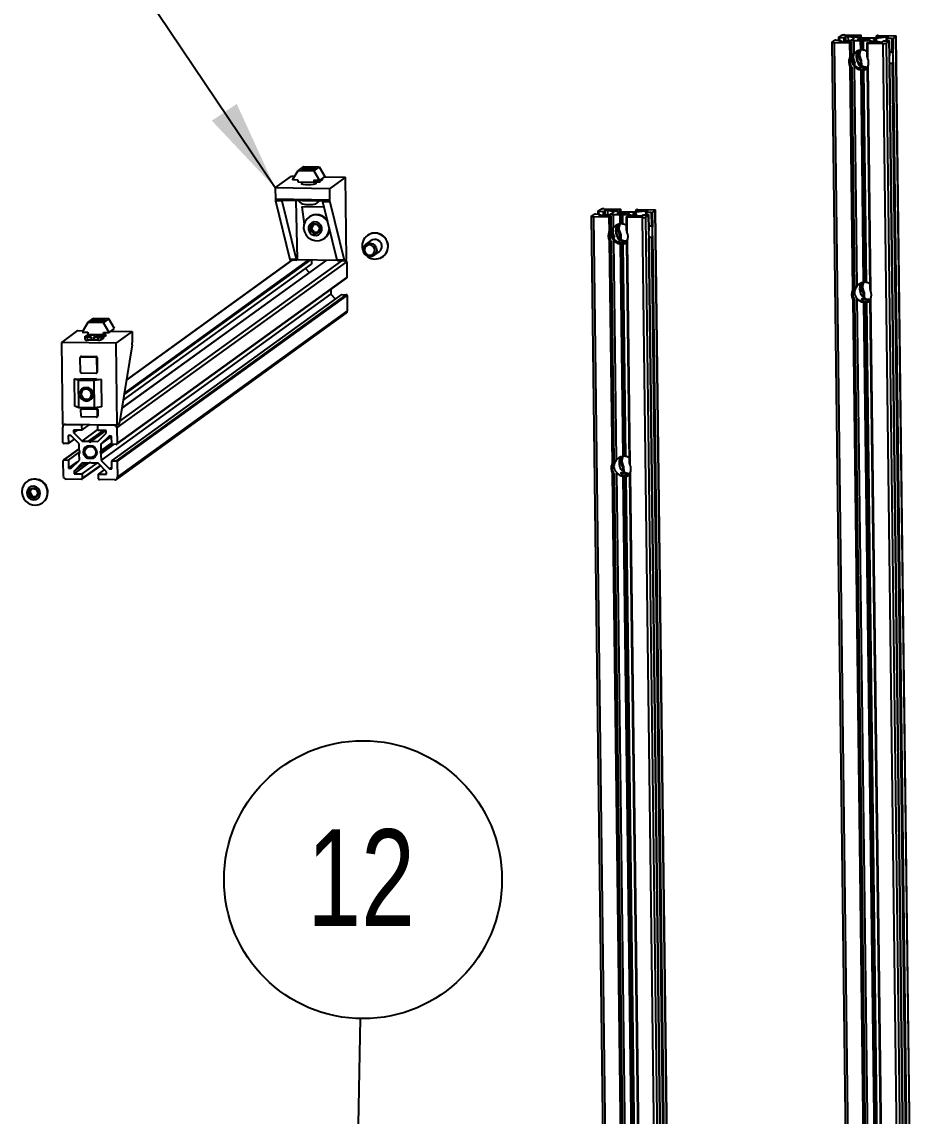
# Model space of a CAD drawing. Header units: millimetres. Extents: x 0 to 279, y 0 to 216.
# Drawn here: x 107.39 to 139.73, y 127.28 to 166.9 of the extents above; entities that cross this region are included whole.
import ezdxf

# ---------------------------------------------------------------- set-up
doc = ezdxf.new("R2010")
doc.units = ezdxf.units.MM
doc.layers.add('TITLE_BLOCK_BORDER', color=7, linetype='Continuous')
doc.styles.add('SLDTEXTSTYLE0', font='TXT', dxfattribs={"width": 0.75})
doc.dimstyles.new('SLDDIMSTYLE0', dxfattribs={"dimtxt": 0.18, "dimasz": 3.302, "dimexe": 0, "dimexo": 0.0625, "dimgap": 0, "dimtad": 0, "dimtih": 1, "dimtoh": 1, "dimdec": 0, "dimrnd": 1e-09, "dimzin": 0, "dimdsep": 46, "dimtxsty": 'Standard', "dimsah": 1, "dimcen": 0.09, "dimadec": 0, "dimazin": 0, "dimtfac": 3.302, "dimtdec": 0, "dimtofl": 0, "dimtmove": 0, "dimatfit": 3, "dimfxl": 1, "dimfrac": 2, "dimtolj": 1, "dimtzin": 0, "dimarcsym": 0})

# ---------------------------------------------------------------- blocks, each defined once
blk = doc.blocks.new('SW_NOTE_6')
at = {"layer": 'TITLE_BLOCK_BORDER', "color": 0}
blk.add_circle((0.09, 5.03), 5.031, dxfattribs=at)
at = {"layer": 'TITLE_BLOCK_BORDER', "color": 0, "insert": (0.02, 6.853), "char_height": 3.5, "attachment_point": 2, "style": 'SLDTEXTSTYLE0'}
blk.add_mtext('12', dxfattribs=at)

msp = doc.modelspace()

# ---------------------------------------------------------------- linework, layer by layer
at = {"color": 7, "linetype": 'Continuous', "lineweight": 25}
for p, q in [((136.957, 166.333), (137.068, 166.414)), ((137.186, 166.426), (137.745, 166.417)), ((137.441, 166.393), (137.422, 166.38)), ((137.735, 166.389), (137.441, 166.393)), ((137.441, 166.393), (137.441, 166.376)), ((137.768, 166.413), (137.735, 166.389)), ((137.77, 166.33), (137.769, 166.414)), ((138.323, 166.379), (138.357, 166.403)), ((138.392, 166.407), (138.951, 166.398)), ((136.714, 166.156), (137.411, 110.529)), ((136.716, 166.159), (136.827, 166.24)), ((137.353, 166.134), (136.794, 166.143)), ((136.794, 166.143), (137.491, 110.516)), ((136.863, 166.244), (137.029, 166.241)), ((136.956, 166.332), (136.957, 166.242)), ((137.029, 166.241), (136.971, 166.198)), ((136.971, 166.198), (137.063, 166.197)), ((137.147, 166.326), (136.98, 166.328)), ((137.029, 166.241), (137.03, 166.197)), ((137.063, 166.197), (137.423, 166.235)), ((137.146, 166.18), (137.128, 166.167)), ((137.128, 166.167), (137.422, 166.162)), ((137.506, 166.219), (137.146, 166.18)), ((137.146, 166.18), (137.146, 166.167)), ((137.206, 166.368), (137.147, 166.326)), ((137.147, 166.326), (137.148, 166.206)), ((137.298, 166.367), (137.206, 166.368)), ((137.206, 166.368), (137.208, 166.212)), ((137.538, 166.319), (137.298, 166.367)), ((137.298, 166.367), (137.299, 166.222)), ((137.353, 166.134), (137.36, 165.602)), ((137.422, 166.162), (137.389, 166.138)), ((137.389, 166.138), (137.395, 165.655)), ((137.422, 166.38), (137.663, 166.332)), ((137.422, 166.162), (137.428, 165.68)), ((137.423, 166.235), (137.47, 166.27)), ((137.47, 166.27), (137.51, 166.277)), ((137.491, 166.284), (137.538, 166.319)), ((137.51, 166.277), (137.491, 166.284)), ((137.491, 166.284), (137.491, 166.273)), ((137.743, 166.215), (137.506, 166.219)), ((137.506, 166.219), (137.512, 165.744)), ((137.663, 166.332), (137.9, 166.328)), ((137.735, 166.389), (137.736, 166.331)), ((137.8, 166.218), (137.743, 166.215)), ((137.743, 166.215), (137.748, 165.882)), ((137.845, 166.213), (137.8, 166.218)), ((137.8, 166.218), (137.804, 165.889)), ((138.083, 166.21), (137.845, 166.213)), ((137.845, 166.213), (137.849, 165.881)), ((137.9, 166.328), (137.945, 166.323)), ((137.945, 166.323), (138.002, 166.327)), ((137.976, 166.128), (137.982, 165.644)), ((137.977, 166.129), (138.01, 166.153)), ((138.559, 166.115), (138, 166.124)), ((138, 166.124), (138.007, 165.591)), ((138.002, 166.327), (138.239, 166.323)), ((138.01, 166.153), (138.304, 166.148)), ((138.323, 166.161), (138.083, 166.21)), ((138.083, 166.21), (138.083, 166.152)), ((138.255, 166.257), (138.207, 166.223)), ((138.207, 166.223), (138.448, 166.175)), ((138.275, 166.272), (138.235, 166.265)), ((138.235, 166.265), (138.255, 166.257)), ((138.239, 166.323), (138.599, 166.361)), ((138.255, 166.257), (138.255, 166.213)), ((138.322, 166.306), (138.275, 166.272)), ((138.275, 166.272), (138.276, 166.209)), ((138.304, 166.148), (138.323, 166.161)), ((138.682, 166.345), (138.322, 166.306)), ((138.322, 166.306), (138.324, 166.2)), ((138.618, 166.375), (138.323, 166.379)), ((138.323, 166.379), (138.324, 166.332)), ((138.448, 166.175), (138.54, 166.173)), ((138.54, 166.173), (138.598, 166.216)), ((138.559, 166.115), (139.256, 110.488)), ((138.598, 166.216), (138.765, 166.213)), ((138.599, 166.361), (138.618, 166.375)), ((138.789, 166.208), (138.677, 166.128)), ((138.677, 166.128), (139.374, 110.5)), ((138.775, 166.343), (138.682, 166.345)), ((138.682, 166.345), (138.684, 166.214)), ((138.716, 166.301), (138.775, 166.343)), ((138.882, 166.298), (138.716, 166.301)), ((138.716, 166.301), (138.717, 166.214)), ((138.796, 165.687), (138.789, 166.209)), ((138.789, 166.208), (138.795, 165.676)), ((138.882, 166.298), (138.889, 165.815)), ((139.029, 166.382), (138.918, 166.302)), ((138.918, 166.302), (138.924, 165.769)), ((139.029, 166.382), (139.726, 110.755)), ((139.728, 110.758), (139.031, 166.385)), ((137.395, 165.655), (137.428, 165.68)), ((137.674, 165.865), (137.669, 165.857)), ((138.794, 165.817), (138.889, 165.815)), ((138.795, 165.676), (138.795, 165.687)), ((137.364, 165.281), (137.465, 157.188)), ((137.433, 165.259), (137.4, 165.235)), ((137.4, 165.235), (137.5, 157.242)), ((137.433, 165.259), (137.533, 157.266)), ((137.518, 165.308), (137.617, 157.331)), ((137.78, 165.51), (137.746, 165.486)), ((137.746, 165.486), (137.748, 165.346)), ((137.783, 165.323), (137.78, 165.512)), ((137.988, 165.226), (138.088, 157.231)), ((138.011, 165.271), (138.113, 157.178)), ((138.894, 165.395), (138.795, 165.397)), ((138.799, 165.355), (139.384, 118.66)), ((138.799, 165.346), (138.799, 165.355)), ((139.385, 118.671), (138.8, 165.346)), ((138.894, 165.395), (139.477, 118.799)), ((138.928, 165.449), (139.513, 118.753)), ((137.757, 165.162), (137.853, 157.469)), ((137.813, 165.162), (137.91, 157.476)), ((137.858, 165.16), (137.955, 157.467)), ((117.584, 161.662), (117.388, 161.52)), ((117.584, 161.662), (118.153, 161.653)), ((118.153, 161.653), (117.957, 161.511)), ((118.153, 161.653), (118.363, 161.303)), ((116.562, 160.888), (117.149, 161.313)), ((117.149, 161.313), (117.265, 161.311)), ((117.187, 161.177), (117.388, 161.52)), ((117.388, 161.52), (117.957, 161.511)), ((117.583, 161.588), (117.56, 161.565)), ((117.957, 161.511), (118.167, 161.162)), ((117.982, 161.57), (117.959, 161.593)), ((118.363, 161.303), (118.167, 161.162)), ((118.35, 161.293), (119.11, 161.281)), ((119.11, 161.281), (118.523, 160.857)), ((119.148, 158.312), (119.11, 161.281)), ((118.523, 160.857), (116.562, 160.888)), ((116.562, 160.888), (116.567, 160.484)), ((117.393, 161.174), (117.187, 161.177)), ((117.394, 161.095), (117.393, 161.174)), ((117.962, 161.086), (117.394, 161.095)), ((117.527, 161.093), (117.528, 161.027)), ((118.167, 161.162), (117.961, 161.165)), ((117.961, 161.165), (117.962, 161.086)), ((118.07, 161.163), (117.962, 161.086)), ((118.028, 161.033), (118.026, 161.132)), ((118.071, 161.11), (118.027, 161.111)), ((118.218, 161.144), (118.189, 161.122)), ((118.218, 161.198), (118.218, 161.144)), ((118.238, 161.158), (118.218, 161.158)), ((118.237, 161.212), (118.238, 161.158)), ((118.267, 161.179), (118.238, 161.158)), ((118.269, 161.182), (118.269, 161.235)), ((118.523, 160.857), (118.528, 160.452)), ((118.528, 160.452), (116.567, 160.484)), ((116.819, 160.414), (116.574, 160.418)), ((116.574, 160.418), (117.092, 158.304)), ((118.285, 160.416), (116.814, 160.44)), ((117.337, 158.3), (116.819, 160.414)), ((117.37, 158.295), (117.32, 160.432)), ((117.529, 160.207), (117.523, 160.202)), ((118.339, 160.189), (117.523, 160.202)), ((117.523, 160.202), (117.605, 159.575)), ((118.338, 160.194), (117.529, 160.207)), ((118.535, 160.386), (118.29, 160.39)), ((118.808, 158.277), (118.29, 160.39)), ((118.535, 160.386), (119.053, 158.273)), ((128.247, 160.036), (128.358, 160.116)), ((128.496, 160.071), (128.437, 160.028)), ((128.476, 160.129), (129.035, 160.12)), ((128.588, 160.069), (128.496, 160.071)), ((128.496, 160.071), (128.498, 159.915)), ((128.828, 160.021), (128.588, 160.069)), ((128.588, 160.069), (128.59, 159.925)), ((128.731, 160.096), (128.713, 160.082)), ((128.713, 160.082), (128.953, 160.034)), ((129.025, 160.091), (128.731, 160.096)), ((128.731, 160.096), (128.731, 160.079)), ((129.059, 160.115), (129.025, 160.091)), ((129.025, 160.091), (129.026, 160.033)), ((129.06, 160.033), (129.059, 160.116)), ((129.529, 160.025), (129.889, 160.064)), ((129.614, 160.082), (129.647, 160.106)), ((129.908, 160.077), (129.614, 160.082)), ((129.614, 160.082), (129.614, 160.034)), ((129.682, 160.109), (130.241, 160.1)), ((129.889, 160.064), (129.908, 160.077)), ((130.32, 160.085), (130.208, 160.004)), ((130.32, 160.085), (131.016, 104.457)), ((131.018, 104.46), (130.322, 160.088)), ((117.786, 159.836), (117.778, 159.831)), ((128.004, 159.859), (128.701, 104.231)), ((128.006, 159.861), (128.118, 159.942)), ((128.644, 159.837), (128.085, 159.846)), ((128.085, 159.846), (128.781, 104.218)), ((128.153, 159.946), (128.32, 159.943)), ((128.246, 160.035), (128.247, 159.944)), ((128.32, 159.943), (128.261, 159.901)), ((128.261, 159.901), (128.353, 159.899)), ((128.437, 160.028), (128.27, 160.031)), ((128.32, 159.943), (128.32, 159.9)), ((128.353, 159.899), (128.713, 159.938)), ((128.436, 159.883), (128.418, 159.869)), ((128.418, 159.869), (128.712, 159.865)), ((128.796, 159.921), (128.436, 159.883)), ((128.436, 159.883), (128.436, 159.869)), ((128.437, 160.028), (128.439, 159.908)), ((128.644, 159.837), (128.65, 159.304)), ((128.712, 159.865), (128.679, 159.841)), ((128.679, 159.841), (128.685, 159.358)), ((128.712, 159.865), (128.718, 159.382)), ((128.713, 159.938), (128.76, 159.972)), ((128.76, 159.972), (128.8, 159.979)), ((128.781, 159.987), (128.828, 160.021)), ((128.8, 159.979), (128.781, 159.987)), ((128.781, 159.987), (128.781, 159.976)), ((129.034, 159.917), (128.796, 159.921)), ((128.796, 159.921), (128.802, 159.447)), ((128.953, 160.034), (129.19, 160.03)), ((129.09, 159.921), (129.034, 159.917)), ((129.034, 159.917), (129.038, 159.585)), ((129.136, 159.916), (129.09, 159.921)), ((129.09, 159.921), (129.095, 159.592)), ((129.373, 159.912), (129.136, 159.916)), ((129.136, 159.916), (129.14, 159.583)), ((129.19, 160.03), (129.235, 160.025)), ((129.235, 160.025), (129.292, 160.029)), ((129.267, 159.831), (129.3, 159.855)), ((129.267, 159.83), (129.273, 159.346)), ((129.85, 159.817), (129.291, 159.826)), ((129.291, 159.826), (129.297, 159.294)), ((129.292, 160.029), (129.529, 160.025)), ((129.3, 159.855), (129.595, 159.85)), ((129.613, 159.864), (129.373, 159.912)), ((129.373, 159.912), (129.374, 159.854)), ((129.545, 159.959), (129.498, 159.925)), ((129.498, 159.925), (129.738, 159.877)), ((129.565, 159.974), (129.526, 159.967)), ((129.526, 159.967), (129.545, 159.959)), ((129.545, 159.959), (129.545, 159.916)), ((129.613, 160.008), (129.565, 159.974)), ((129.565, 159.974), (129.566, 159.911)), ((129.595, 159.85), (129.613, 159.864)), ((129.973, 160.047), (129.613, 160.008)), ((129.613, 160.008), (129.614, 159.902)), ((129.738, 159.877), (129.83, 159.876)), ((129.83, 159.876), (129.889, 159.918)), ((129.85, 159.817), (130.546, 104.19)), ((129.889, 159.918), (130.055, 159.915)), ((130.079, 159.911), (129.967, 159.83)), ((129.967, 159.83), (130.664, 104.203)), ((130.065, 160.045), (129.973, 160.047)), ((129.973, 160.047), (129.974, 159.917)), ((130.006, 160.003), (130.065, 160.045)), ((130.173, 160), (130.006, 160.003)), ((130.006, 160.003), (130.007, 159.916)), ((130.086, 159.389), (130.079, 159.911)), ((130.079, 159.911), (130.086, 159.378)), ((130.173, 160), (130.179, 159.518)), ((130.208, 160.004), (130.215, 159.471)), ((117.88, 159.42), (117.842, 159.393)), ((117.934, 159.555), (117.88, 159.42)), ((117.88, 159.42), (117.985, 159.283)), ((117.985, 159.283), (117.947, 159.255)), ((117.985, 159.283), (118.126, 159.299)), ((128.685, 159.358), (128.718, 159.382)), ((128.964, 159.567), (128.959, 159.56)), ((130.084, 159.519), (130.179, 159.518)), ((130.086, 159.378), (130.085, 159.389)), ((118.334, 159.061), (118.342, 159.067)), ((120.029, 158.984), (119.845, 158.851)), ((119.905, 159.172), (119.897, 159.166)), ((128.654, 158.984), (128.756, 150.891)), ((128.723, 158.962), (128.69, 158.938)), ((128.69, 158.938), (128.79, 150.944)), ((128.723, 158.962), (128.824, 150.968)), ((128.808, 159.01), (128.908, 151.033)), ((129.07, 159.212), (129.037, 159.188)), ((129.037, 159.188), (129.038, 159.048)), ((129.073, 159.025), (129.07, 159.214)), ((129.278, 158.928), (129.378, 150.933)), ((129.301, 158.973), (129.403, 150.88)), ((130.184, 159.097), (130.085, 159.099)), ((130.089, 159.048), (130.09, 159.058)), ((130.09, 159.058), (130.674, 112.362)), ((130.675, 112.373), (130.09, 159.048)), ((130.184, 159.097), (130.768, 112.502)), ((130.219, 159.151), (130.804, 112.455)), ((120.138, 158.446), (120.322, 158.579)), ((129.047, 158.864), (129.143, 151.171)), ((129.104, 158.864), (129.2, 151.178)), ((129.149, 158.863), (129.245, 151.17)), ((110.83, 152.198), (119.149, 158.213)), ((118.419, 158.278), (111.008, 152.919)), ((111.054, 153.202), (117.875, 158.134)), ((117.171, 158.283), (111.174, 153.947)), ((117.337, 158.3), (117.092, 158.304)), ((117.104, 158.284), (117.349, 158.28)), ((117.37, 158.295), (117.352, 158.281)), ((117.37, 158.295), (118.81, 158.271)), ((117.873, 158.286), (117.875, 158.134)), ((119.053, 158.273), (118.808, 158.277)), ((118.82, 158.257), (119.065, 158.253)), ((119.068, 158.254), (119.148, 158.312)), ((119.149, 158.213), (119.156, 157.649)), ((120.454, 158.396), (120.462, 158.402)), ((117.653, 157.974), (117.797, 157.828)), ((110.826, 151.61), (119.144, 157.625)), ((110.838, 151.634), (119.156, 157.649)), ((110.257, 151.026), (118.575, 157.04)), ((110.649, 151.013), (118.968, 157.028)), ((110.816, 151.011), (119.134, 157.025)), ((110.846, 150.981), (119.164, 156.995)), ((118.573, 157.212), (118.575, 157.04)), ((118.575, 157.04), (118.746, 156.868)), ((118.968, 157.028), (119.134, 157.025)), ((119.164, 156.995), (119.171, 156.431)), ((137.5, 157.242), (137.533, 157.266)), ((137.623, 156.894), (138.101, 118.728)), ((137.885, 157.096), (137.852, 157.072)), ((137.852, 157.072), (137.853, 156.933)), ((137.888, 156.909), (137.886, 157.098)), ((137.469, 156.868), (137.949, 118.586)), ((137.539, 156.846), (137.505, 156.822)), ((137.505, 156.822), (137.983, 118.64)), ((137.539, 156.846), (138.017, 118.664)), ((137.862, 156.749), (138.336, 118.866)), ((137.919, 156.748), (138.393, 118.873)), ((137.964, 156.747), (138.438, 118.865)), ((138.093, 156.813), (138.571, 118.628)), ((138.117, 156.858), (138.596, 118.575)), ((109.775, 156.015), (109.97, 156.157)), ((110.539, 156.148), (109.97, 156.157)), ((110.343, 156.006), (110.539, 156.148)), ((110.749, 155.798), (110.539, 156.148)), ((110.813, 150.337), (119.132, 156.352)), ((110.853, 150.416), (119.171, 156.431)), ((108.831, 155.298), (109.418, 155.723)), ((109.418, 155.723), (109.601, 155.72)), ((109.775, 156.015), (109.573, 155.672)), ((110.343, 156.006), (109.775, 156.015)), ((109.969, 156.083), (109.946, 156.06)), ((110.554, 155.656), (110.343, 156.006)), ((110.368, 156.065), (110.345, 156.088)), ((110.554, 155.656), (110.749, 155.798)), ((110.619, 155.703), (111.379, 155.691)), ((109.573, 155.672), (109.779, 155.669)), ((109.671, 155.496), (109.672, 155.397)), ((109.673, 155.499), (109.702, 155.52)), ((109.702, 155.52), (109.741, 155.52)), ((109.722, 155.535), (109.751, 155.556)), ((109.761, 155.534), (109.722, 155.535)), ((109.722, 155.535), (109.722, 155.52)), ((109.741, 155.52), (109.741, 155.519)), ((109.898, 155.481), (109.751, 155.483)), ((109.751, 155.483), (109.752, 155.384)), ((109.899, 155.382), (109.752, 155.384)), ((109.761, 155.534), (109.761, 155.505)), ((109.779, 155.669), (109.78, 155.59)), ((109.78, 155.59), (110.349, 155.58)), ((109.869, 155.568), (110.016, 155.566)), ((109.906, 155.487), (109.898, 155.481)), ((109.898, 155.481), (109.899, 155.382)), ((109.907, 155.388), (109.899, 155.382)), ((109.906, 155.487), (109.907, 155.388)), ((109.913, 155.587), (109.913, 155.568)), ((109.996, 155.48), (110.004, 155.485)), ((110.143, 155.477), (109.996, 155.48)), ((109.996, 155.48), (109.997, 155.381)), ((110.145, 155.378), (109.997, 155.381)), ((110.016, 155.566), (110.008, 155.56)), ((110.008, 155.56), (110.009, 155.485)), ((110.016, 155.566), (110.017, 155.485)), ((110.106, 155.559), (110.114, 155.564)), ((110.106, 155.559), (110.107, 155.489)), ((110.114, 155.564), (110.261, 155.562)), ((110.143, 155.477), (110.145, 155.378)), ((110.251, 155.512), (110.29, 155.511)), ((110.29, 155.511), (110.261, 155.49)), ((110.261, 155.49), (110.262, 155.391)), ((110.292, 155.412), (110.262, 155.391)), ((110.271, 155.526), (110.271, 155.511)), ((110.31, 155.525), (110.271, 155.526)), ((110.29, 155.511), (110.292, 155.412)), ((110.311, 155.426), (110.291, 155.426)), ((110.339, 155.546), (110.31, 155.525)), ((110.31, 155.525), (110.311, 155.426)), ((110.34, 155.447), (110.311, 155.426)), ((110.339, 155.546), (110.34, 155.447)), ((110.342, 155.45), (110.341, 155.549)), ((110.348, 155.66), (110.554, 155.656)), ((110.349, 155.58), (110.348, 155.66)), ((110.349, 155.58), (110.456, 155.658)), ((110.414, 155.528), (110.413, 155.627)), ((111.379, 155.691), (110.792, 155.267)), ((111.379, 155.691), (111.384, 155.287)), ((110.792, 155.267), (108.831, 155.298)), ((108.868, 152.329), (108.831, 155.298)), ((110.792, 155.267), (110.829, 152.297)), ((111.379, 155.213), (110.923, 152.394)), ((109.511, 154.214), (109.504, 154.748)), ((109.536, 154.786), (109.516, 154.772)), ((109.533, 154.777), (109.553, 154.792)), ((109.533, 154.777), (110.063, 154.769)), ((109.553, 154.792), (110.082, 154.783)), ((110.063, 154.769), (110.082, 154.783)), ((110.093, 154.739), (110.112, 154.753)), ((110.093, 154.739), (110.099, 154.204)), ((110.112, 154.753), (110.119, 154.218)), ((110.07, 154.175), (109.541, 154.184)), ((110.087, 154.18), (110.107, 154.195)), ((110.099, 154.204), (110.119, 154.218)), ((109.436, 153.922), (109.298, 153.975)), ((109.298, 153.975), (109.504, 153.972)), ((109.311, 152.985), (109.298, 153.975)), ((110.004, 153.913), (109.436, 153.922)), ((109.448, 152.932), (109.436, 153.922)), ((109.504, 153.972), (109.52, 153.983)), ((109.52, 153.983), (110.088, 153.974)), ((110.279, 153.959), (110.004, 153.913)), ((110.017, 152.923), (110.004, 153.913)), ((110.088, 153.974), (110.073, 153.963)), ((110.073, 153.963), (110.279, 153.959)), ((110.089, 153.962), (110.088, 153.974)), ((110.291, 152.97), (110.279, 153.959)), ((109.448, 152.932), (109.311, 152.985)), ((110.017, 152.923), (109.448, 152.932)), ((110.291, 152.97), (110.017, 152.923)), ((109.531, 152.63), (109.528, 152.868)), ((109.559, 152.906), (109.54, 152.891)), ((109.557, 152.897), (109.576, 152.911)), ((109.557, 152.897), (110.086, 152.888)), ((110.09, 152.591), (109.561, 152.6)), ((109.576, 152.911), (110.106, 152.902)), ((110.086, 152.888), (110.106, 152.902)), ((110.107, 152.597), (110.127, 152.611)), ((110.116, 152.858), (110.136, 152.872)), ((110.116, 152.858), (110.119, 152.621)), ((110.119, 152.621), (110.139, 152.635)), ((110.136, 152.872), (110.139, 152.635)), ((110.829, 152.297), (108.868, 152.329)), ((108.876, 151.665), (108.869, 152.23)), ((108.934, 152.327), (108.909, 152.309)), ((108.966, 152.327), (109.525, 152.318)), ((109.555, 152.288), (109.557, 152.12)), ((109.557, 152.12), (109.825, 152.313)), ((109.568, 151.724), (110.145, 152.141)), ((110.145, 152.11), (110.143, 152.278)), ((110.163, 152.308), (110.155, 152.302)), ((110.172, 152.308), (110.731, 152.299)), ((110.909, 152.355), (110.829, 152.297)), ((110.83, 152.198), (110.838, 151.634)), ((109.161, 151.928), (109.069, 151.929)), ((109.069, 151.929), (109.073, 151.633)), ((109.073, 151.633), (109.295, 151.793)), ((109.465, 151.62), (109.161, 151.928)), ((109.557, 152.12), (109.263, 152.124)), ((109.263, 152.124), (109.264, 152.031)), ((109.264, 152.031), (109.39, 152.122)), ((109.264, 152.031), (109.568, 151.724)), ((109.805, 151.72), (110.341, 152.107)), ((109.856, 151.689), (110.432, 152.106)), ((109.907, 151.718), (110.439, 152.103)), ((110.144, 151.714), (110.441, 152.012)), ((110.439, 152.105), (110.145, 152.11)), ((110.546, 151.906), (110.25, 151.608)), ((110.25, 151.608), (110.638, 151.889)), ((110.441, 152.012), (110.439, 152.105)), ((110.638, 151.904), (110.546, 151.906)), ((110.642, 151.607), (110.638, 151.904)), ((109.467, 151.449), (108.896, 151.036)), ((109.073, 151.633), (108.906, 151.635)), ((109.468, 151.381), (109.465, 151.62)), ((109.498, 151.329), (109.468, 151.381)), ((109.568, 151.724), (109.805, 151.72)), ((109.805, 151.72), (109.856, 151.689)), ((109.856, 151.689), (109.907, 151.718)), ((109.907, 151.718), (110.144, 151.714)), ((110.224, 151.317), (110.642, 151.619)), ((110.253, 151.368), (110.224, 151.317)), ((110.25, 151.608), (110.253, 151.368)), ((110.253, 151.368), (110.641, 151.649)), ((110.254, 151.265), (110.725, 151.606)), ((110.808, 151.605), (110.642, 151.607)), ((108.892, 150.448), (108.885, 151.012)), ((108.914, 151.041), (109.08, 151.039)), ((109.08, 151.039), (109.493, 151.337)), ((109.08, 151.039), (109.084, 150.742)), ((109.084, 150.742), (109.417, 150.982)), ((109.176, 150.74), (109.472, 151.038)), ((109.469, 151.278), (109.498, 151.329)), ((109.472, 151.038), (109.469, 151.278)), ((109.866, 150.957), (109.815, 150.928)), ((109.917, 150.926), (109.866, 150.957)), ((110.224, 151.317), (110.254, 151.265)), ((110.254, 151.265), (110.257, 151.026)), ((110.257, 151.026), (110.561, 150.718)), ((110.653, 150.717), (110.649, 151.013)), ((110.649, 151.013), (110.816, 151.011)), ((110.846, 150.981), (110.853, 150.416)), ((128.79, 150.944), (128.824, 150.968)), ((109.084, 150.742), (109.176, 150.74)), ((109.578, 150.932), (109.281, 150.634)), ((109.281, 150.634), (109.691, 150.93)), ((109.281, 150.634), (109.283, 150.541)), ((109.283, 150.541), (109.83, 150.937)), ((109.567, 150.344), (110.243, 150.833)), ((109.577, 150.536), (110.112, 150.923)), ((109.815, 150.928), (109.578, 150.932)), ((110.154, 150.922), (109.917, 150.926)), ((110.458, 150.615), (110.154, 150.922)), ((110.165, 150.526), (110.387, 150.687)), ((110.459, 150.522), (110.458, 150.615)), ((110.561, 150.718), (110.652, 150.784)), ((110.561, 150.718), (110.653, 150.717)), ((128.76, 150.57), (129.239, 112.288)), ((128.829, 150.548), (128.796, 150.524)), ((128.829, 150.548), (129.307, 112.366)), ((128.913, 150.596), (129.391, 112.431)), ((129.175, 150.799), (129.142, 150.775)), ((129.142, 150.775), (129.144, 150.635)), ((129.178, 150.612), (129.176, 150.801)), ((129.407, 150.56), (129.886, 112.278)), ((107.586, 150.264), (107.578, 150.259)), ((109.55, 150.338), (108.991, 150.347)), ((109.283, 150.541), (109.577, 150.536)), ((109.577, 150.536), (109.579, 150.368)), ((110.167, 150.358), (110.165, 150.526)), ((110.165, 150.526), (110.459, 150.522)), ((110.756, 150.319), (110.197, 150.328)), ((128.796, 150.524), (129.274, 112.342)), ((129.152, 150.451), (129.627, 112.569)), ((129.209, 150.451), (129.683, 112.576)), ((129.254, 150.449), (129.729, 112.567)), ((129.383, 150.515), (129.862, 112.331)), ((107.679, 149.881), (107.641, 149.854)), ((107.753, 149.995), (107.679, 149.881)), ((107.679, 149.881), (107.757, 149.726)), ((107.757, 149.726), (107.719, 149.699)), ((107.757, 149.726), (107.908, 149.715)), ((108.135, 149.489), (108.143, 149.495))]:
    msp.add_line(p, q, dxfattribs=at)
at = {"color": 8, "linetype": 'Continuous', "lineweight": 25}
for p, q in [((137.768, 166.413), (137.769, 166.33)), ((136.98, 166.328), (136.981, 166.242)), ((137.78, 165.51), (137.782, 165.323)), ((118.071, 161.163), (118.071, 161.11)), ((118.188, 161.177), (118.189, 161.122)), ((118.267, 161.233), (118.267, 161.179)), ((129.059, 160.115), (129.06, 160.033)), ((128.27, 160.031), (128.271, 159.944)), ((129.07, 159.212), (129.072, 159.026)), ((110.931, 152.443), (118.968, 158.254)), ((111.006, 152.911), (118.429, 158.278)), ((111.085, 153.394), (117.851, 158.287)), ((111.094, 153.453), (117.781, 158.288)), ((111.17, 153.921), (117.203, 158.283)), ((137.885, 157.096), (137.887, 156.91)), ((109.555, 152.288), (109.595, 152.317)), ((108.914, 151.041), (109.467, 151.442)), ((109.579, 150.368), (110.234, 150.841)), ((129.175, 150.799), (129.178, 150.612))]:
    msp.add_line(p, q, dxfattribs=at)
at = {"color": 7, "linetype": 'Continuous', "lineweight": 25, "flags": 128}
for points in [[(137.745, 166.417), (137.75, 166.417), (137.756, 166.417), (137.76, 166.417), (137.764, 166.416), (137.767, 166.415), (137.768, 166.414), (137.769, 166.414), (137.768, 166.413)], [(138.951, 166.398), (138.97, 166.398), (138.987, 166.396), (139.002, 166.395), (139.014, 166.393), (139.024, 166.391), (139.029, 166.388), (139.031, 166.385), (139.029, 166.382)], [(136.794, 166.143), (136.776, 166.144), (136.758, 166.145), (136.743, 166.147), (136.731, 166.149), (136.722, 166.151), (136.716, 166.154), (136.714, 166.156), (136.716, 166.159)], [(136.98, 166.328), (136.975, 166.329), (136.969, 166.329), (136.965, 166.329), (136.961, 166.33), (136.958, 166.331), (136.957, 166.332), (136.956, 166.332), (136.957, 166.333)], [(137.913, 166.3), (137.988, 166.297), (138.045, 166.289), (138.075, 166.279), (138.075, 166.268), (138.044, 166.257), (137.987, 166.248), (137.913, 166.243), (137.832, 166.242), (137.758, 166.245), (137.701, 166.252), (137.67, 166.263), (137.67, 166.274), (137.701, 166.285), (137.758, 166.294), (137.832, 166.299), (137.913, 166.3)], [(138, 166.124), (137.995, 166.124), (137.99, 166.125), (137.985, 166.125), (137.981, 166.126), (137.979, 166.126), (137.977, 166.127), (137.976, 166.128), (137.977, 166.129)], [(138.765, 166.213), (138.771, 166.213), (138.776, 166.213), (138.78, 166.212), (138.784, 166.211), (138.787, 166.211), (138.789, 166.21), (138.789, 166.209), (138.789, 166.208)], [(117.82, 161.622), (117.722, 161.621), (117.632, 161.614), (117.563, 161.604), (117.525, 161.591), (117.525, 161.577), (117.563, 161.564), (117.632, 161.555), (117.722, 161.551), (117.819, 161.552), (117.909, 161.559), (117.978, 161.569), (118.016, 161.583), (118.016, 161.596), (117.979, 161.609), (117.91, 161.618), (117.82, 161.622)], [(117.762, 161.56), (117.836, 161.562), (117.899, 161.568), (117.943, 161.577), (117.96, 161.588), (117.949, 161.598), (117.911, 161.607), (117.851, 161.612), (117.779, 161.614), (117.706, 161.611), (117.642, 161.605), (117.598, 161.596), (117.581, 161.585), (117.592, 161.575), (117.631, 161.567), (117.69, 161.561), (117.762, 161.56)], [(118.037, 161.038), (118.001, 161.025), (117.935, 161.014), (117.847, 161.007), (117.75, 161.004), (117.656, 161.007), (117.579, 161.015), (117.529, 161.026), (117.512, 161.039), (117.527, 161.052)], [(118.027, 161.058), (118.038, 161.052), (118.037, 161.038)], [(118.269, 161.182), (118.269, 161.182), (118.267, 161.179)], [(129.035, 160.12), (129.041, 160.12), (129.046, 160.119), (129.05, 160.119), (129.054, 160.118), (129.057, 160.118), (129.059, 160.117), (129.059, 160.116), (129.059, 160.115)], [(130.241, 160.1), (130.26, 160.1), (130.277, 160.099), (130.292, 160.097), (130.305, 160.095), (130.314, 160.093), (130.32, 160.09), (130.322, 160.087), (130.32, 160.085)], [(118.473, 159.643), (118.468, 159.653), (118.394, 159.759), (118.295, 159.842), (118.178, 159.896), (118.053, 159.916), (117.927, 159.901), (117.811, 159.853), (117.713, 159.774), (117.641, 159.671), (117.599, 159.551), (117.591, 159.424), (117.618, 159.298), (117.677, 159.183), (117.764, 159.087), (117.873, 159.019), (117.996, 158.981), (118.123, 158.979), (118.123, 158.979)], [(118.045, 159.167), (118.135, 159.196), (118.207, 159.259), (118.248, 159.345), (118.253, 159.441), (118.221, 159.533), (118.157, 159.607), (118.071, 159.651), (117.975, 159.659), (117.885, 159.629), (117.814, 159.566), (117.773, 159.481), (117.768, 159.384), (117.799, 159.292), (117.863, 159.219), (117.95, 159.175), (118.045, 159.167)], [(128.085, 159.846), (128.066, 159.846), (128.049, 159.847), (128.033, 159.849), (128.021, 159.851), (128.012, 159.853), (128.006, 159.856), (128.004, 159.859), (128.006, 159.861)], [(128.27, 160.031), (128.265, 160.031), (128.26, 160.031), (128.255, 160.032), (128.251, 160.032), (128.249, 160.033), (128.247, 160.034), (128.246, 160.035), (128.247, 160.036)], [(129.203, 160.002), (129.278, 159.999), (129.335, 159.991), (129.366, 159.981), (129.366, 159.97), (129.335, 159.959), (129.278, 159.95), (129.203, 159.945), (129.122, 159.944), (129.048, 159.947), (128.991, 159.955), (128.96, 159.965), (128.96, 159.976), (128.991, 159.987), (129.048, 159.996), (129.123, 160.001), (129.203, 160.002)], [(129.291, 159.826), (129.285, 159.827), (129.28, 159.827), (129.275, 159.827), (129.272, 159.828), (129.269, 159.829), (129.267, 159.829), (129.267, 159.83), (129.267, 159.831)], [(130.055, 159.915), (130.061, 159.915), (130.066, 159.915), (130.071, 159.914), (130.074, 159.914), (130.077, 159.913), (130.079, 159.912), (130.079, 159.911), (130.079, 159.911)], [(120.214, 158.537), (120.157, 158.46), (120.075, 158.413), (119.98, 158.401), (119.887, 158.427), (119.81, 158.487), (119.761, 158.571), (119.747, 158.667), (119.77, 158.76), (119.827, 158.836), (119.909, 158.883), (120.003, 158.895), (120.096, 158.869), (120.173, 158.809), (120.222, 158.725), (120.237, 158.63), (120.214, 158.537)], [(120.149, 158.555), (120.166, 158.626), (120.155, 158.698), (120.118, 158.762), (120.059, 158.808), (119.989, 158.827), (119.917, 158.818), (119.855, 158.782), (119.811, 158.725), (119.794, 158.654), (119.805, 158.581), (119.842, 158.517), (119.901, 158.472), (119.971, 158.452), (120.043, 158.461), (120.105, 158.497), (120.149, 158.555)], [(117.092, 158.304), (117.094, 158.299), (117.095, 158.294), (117.097, 158.29), (117.099, 158.288), (117.101, 158.286), (117.103, 158.285), (117.104, 158.284)], [(117.352, 158.281), (117.35, 158.281), (117.348, 158.281), (117.346, 158.282), (117.344, 158.284), (117.342, 158.286), (117.34, 158.29), (117.339, 158.295), (117.337, 158.3)], [(118.82, 158.257), (118.819, 158.257), (118.817, 158.258), (118.815, 158.26), (118.813, 158.263), (118.811, 158.267), (118.81, 158.271), (118.808, 158.277)], [(119.053, 158.273), (119.055, 158.267), (119.056, 158.263), (119.058, 158.259), (119.06, 158.256), (119.062, 158.254), (119.064, 158.253), (119.066, 158.253), (119.068, 158.254)], [(110.108, 156.046), (110.206, 156.047), (110.296, 156.054), (110.365, 156.064), (110.402, 156.077), (110.402, 156.091), (110.365, 156.104), (110.296, 156.113), (110.206, 156.117), (110.108, 156.116), (110.018, 156.109), (109.949, 156.099), (109.912, 156.085), (109.912, 156.071), (109.949, 156.059), (110.018, 156.05), (110.108, 156.046)], [(110.165, 156.108), (110.092, 156.106), (110.029, 156.1), (109.985, 156.091), (109.967, 156.08), (109.978, 156.07), (110.017, 156.061), (110.077, 156.056), (110.149, 156.054), (110.222, 156.057), (110.285, 156.063), (110.329, 156.072), (110.347, 156.083), (110.335, 156.093), (110.297, 156.101), (110.237, 156.107), (110.165, 156.108)], [(109.751, 155.483), (109.732, 155.484), (109.715, 155.485), (109.7, 155.487), (109.687, 155.489), (109.678, 155.491), (109.673, 155.494), (109.671, 155.496), (109.673, 155.499)], [(110.107, 155.5), (110.088, 155.5), (110.016, 155.504)], [(110.261, 155.562), (110.28, 155.561), (110.297, 155.56), (110.312, 155.559), (110.324, 155.557), (110.334, 155.554), (110.339, 155.552), (110.341, 155.549), (110.339, 155.546)], [(110.342, 155.45), (110.342, 155.45), (110.34, 155.447)], [(110.414, 155.553), (110.429, 155.54), (110.41, 155.526), (110.357, 155.514), (110.342, 155.511)], [(109.729, 153.175), (109.823, 153.193), (109.902, 153.245), (109.954, 153.324), (109.971, 153.419), (109.951, 153.514), (109.897, 153.595), (109.817, 153.65), (109.723, 153.67), (109.629, 153.653), (109.551, 153.601), (109.498, 153.521), (109.481, 153.427), (109.501, 153.332), (109.555, 153.251), (109.635, 153.196), (109.729, 153.175)], [(109.541, 153.45), (109.547, 153.377), (109.58, 153.311), (109.635, 153.261), (109.704, 153.237), (109.777, 153.24), (109.841, 153.272), (109.889, 153.326), (109.911, 153.395), (109.905, 153.469), (109.872, 153.535), (109.817, 153.584), (109.748, 153.609), (109.676, 153.605), (109.611, 153.574), (109.564, 153.519), (109.541, 153.45)], [(109.616, 151.327), (109.633, 151.421), (109.685, 151.501), (109.764, 151.553), (109.858, 151.57), (109.952, 151.55), (110.032, 151.495), (110.086, 151.414), (110.106, 151.319), (110.089, 151.225), (110.037, 151.145), (109.958, 151.093), (109.864, 151.076), (109.77, 151.096), (109.69, 151.151), (109.636, 151.232), (109.616, 151.327)], [(109.667, 151.332), (109.681, 151.41), (109.724, 151.476), (109.79, 151.519), (109.867, 151.534), (109.945, 151.517), (110.011, 151.472), (110.056, 151.404), (110.072, 151.326), (110.058, 151.248), (110.015, 151.182), (109.949, 151.139), (109.872, 151.125), (109.794, 151.141), (109.728, 151.187), (109.683, 151.254), (109.667, 151.332)], [(107.879, 150.343), (107.752, 150.335), (107.634, 150.293), (107.532, 150.22), (107.454, 150.121), (107.406, 150.004), (107.391, 149.877), (107.411, 149.75), (107.464, 149.633), (107.546, 149.533), (107.651, 149.458), (107.771, 149.414), (107.898, 149.404), (108.022, 149.429), (108.133, 149.487), (108.224, 149.574), (108.288, 149.683), (108.319, 149.806), (108.317, 149.934), (108.28, 150.058), (108.212, 150.167), (108.117, 150.256), (108.004, 150.315), (107.879, 150.343)], [(107.823, 150.087), (107.728, 150.076), (107.646, 150.028), (107.589, 149.952), (107.566, 149.859), (107.58, 149.764), (107.629, 149.679), (107.706, 149.62), (107.799, 149.594), (107.894, 149.605), (107.976, 149.653), (108.033, 149.729), (108.056, 149.822), (108.042, 149.918), (107.992, 150.002), (107.915, 150.061), (107.823, 150.087)]]:
    msp.add_lwpolyline(points, dxfattribs=at)
at = {"color": 7, "linetype": 'Continuous', "lineweight": 25}
for centre, radius, start, end in [((137.161, 166.103), 0.324, 85.595, 106.6124), ((138.384, 166.31), 0.0973, 85.595, 106.6124), ((136.855, 166.147), 0.0973, 85.595, 106.6124), ((137.361, 166.231), 0.0973, 265.595, 286.6124), ((138.584, 166.438), 0.324, 265.595, 286.6124), ((138.89, 166.395), 0.0973, 265.595, 286.6124), ((137.692, 165.446), 0.367, 154.8481, 206.5871), ((137.731, 165.473), 0.367, 145.7452, 215.69), ((137.791, 165.538), 0.347, 97.2225, 143.5011), ((138.045, 165.7), 0.368, 150.9588, 215.6433), ((138.084, 165.729), 0.367, 154.8481, 206.5871), ((137.791, 165.517), 0.368, 59.0695, 80.8529), ((140.507, 165.537), 1.718, 175.3695, 186.0657), ((137.216, 165.587), 1.718, 355.3694, 6.0658), ((137.817, 165.53), 0.373, 216.6141, 260.7072), ((136.566, 165.524), 0.991, 348.3911, 353.2284), ((137.973, 165.643), 0.373, 216.6139, 260.7074), ((137.814, 165.506), 0.349, 277.2727, 299.8431), ((137.679, 165.427), 0.367, 334.8476, 26.5875), ((118.096, 161.433), 0.324, 265.595, 286.6124), ((116.881, 160.482), 0.314, 179.6761, 191.7878), ((118.842, 160.45), 0.314, 179.6761, 191.7878), ((117.02, 160.461), 0.207, 185.762, 193.0982), ((117.781, 160.786), 0.529, 222.1594, 243.6056), ((117.775, 161.249), 0.965, 256.2561, 285.179), ((117.781, 160.786), 0.529, 297.8296, 316.0021), ((118.491, 160.437), 0.207, 185.762, 193.0982), ((128.451, 159.805), 0.324, 85.595, 106.6124), ((129.675, 160.012), 0.0973, 85.595, 106.6124), ((118.055, 159.454), 0.468, 29.1558, 125.1185), ((128.146, 159.849), 0.0973, 85.595, 106.6124), ((128.651, 159.934), 0.0973, 265.595, 286.6124), ((129.875, 160.141), 0.324, 265.595, 286.6124), ((130.18, 160.097), 0.0973, 265.595, 286.6124), ((118.008, 159.418), 0.168, 127.7993, 188.5478), ((118.018, 159.418), 0.178, 188.1856, 246.5254), ((118.006, 159.417), 0.167, 66.2194, 127.1275), ((118.014, 159.408), 0.167, 246.2194, 307.1275), ((118.002, 159.407), 0.178, 8.1856, 66.5254), ((118.013, 159.407), 0.168, 307.7993, 8.5478), ((118.068, 159.429), 0.454, 276.9072, 2.0207), ((118.073, 159.436), 0.457, 306.1393, 357.3105), ((128.982, 159.148), 0.367, 154.8481, 206.5871), ((129.021, 159.175), 0.367, 145.7452, 215.69), ((129.081, 159.24), 0.347, 97.2225, 143.5011), ((129.335, 159.402), 0.368, 150.9588, 215.6433), ((129.374, 159.431), 0.367, 154.8481, 206.5871), ((129.081, 159.22), 0.368, 59.0695, 80.8529), ((128.969, 159.129), 0.367, 334.8476, 26.5875), ((131.798, 159.239), 1.718, 175.3695, 186.0657), ((128.507, 159.29), 1.718, 355.3694, 6.0658), ((120.166, 158.794), 0.458, 62.9117, 206.0364), ((120.182, 158.778), 0.464, 226.8162, 65.5828), ((120.172, 158.798), 0.459, 62.8286, 125.51), ((120.17, 158.787), 0.241, 62.7933, 125.5454), ((120.172, 158.777), 0.249, 307.0334, 64.3421), ((120.176, 158.78), 0.474, 307.1861, 64.1894), ((129.107, 159.232), 0.373, 216.6141, 260.7072), ((127.856, 159.227), 0.991, 348.3911, 353.2284), ((129.264, 159.345), 0.373, 216.6139, 260.7074), ((129.105, 159.209), 0.349, 277.2727, 299.8431), ((119.046, 158.211), 0.102, 0.8733, 48.3962), ((119.127, 157.648), 0.0288, 306.0974, 1.0808), ((137.897, 157.124), 0.347, 97.2222, 143.4989), ((138.15, 157.287), 0.368, 150.9581, 215.6455), ((138.189, 157.315), 0.367, 154.8449, 206.5903), ((137.896, 157.104), 0.368, 59.0704, 80.8531), ((119.133, 156.995), 0.0306, 0.7304, 88.5491), ((137.797, 157.032), 0.367, 154.8449, 206.5903), ((137.836, 157.06), 0.367, 145.743, 215.6922), ((137.922, 157.117), 0.373, 216.6161, 260.7075), ((138.079, 157.23), 0.373, 216.6159, 260.7077), ((137.784, 157.014), 0.367, 334.8445, 26.5907), ((137.92, 157.093), 0.349, 277.2725, 299.8422), ((119.075, 156.429), 0.0961, 306.0974, 1.0808), ((109.731, 155.506), 0.124, 241.6879, 280.0862), ((109.873, 155.75), 0.265, 240.1901, 277.1502), ((109.844, 155.245), 0.324, 85.595, 106.6124), ((109.985, 154.605), 0.956, 88.6271, 103.5802), ((109.984, 157.121), 1.735, 267.4656, 270.4447), ((110.027, 156.441), 0.956, 268.6271, 283.5802), ((110.139, 155.295), 0.265, 60.1901, 97.1502), ((110.168, 155.801), 0.324, 265.595, 286.6124), ((110.169, 155.702), 0.324, 265.595, 286.6124), ((110.937, 155.279), 0.447, 351.4867, 1.018), ((109.533, 154.749), 0.0286, 89.067, 181.2807), ((109.552, 154.763), 0.0285, 88.9403, 125.8083), ((110.062, 154.738), 0.0306, 0.7304, 88.5491), ((110.082, 154.753), 0.0306, 0.7304, 88.5491), ((109.542, 154.214), 0.0306, 180.7304, 268.5491), ((110.071, 154.204), 0.0286, 269.067, 1.2807), ((110.09, 154.218), 0.0288, 306.0974, 1.0808), ((109.556, 152.868), 0.0286, 89.067, 181.2807), ((109.561, 152.63), 0.0306, 180.7304, 268.5491), ((109.576, 152.882), 0.0285, 88.9403, 125.8083), ((110.086, 152.858), 0.0306, 0.7304, 88.5491), ((110.091, 152.62), 0.0286, 269.067, 1.2807), ((110.105, 152.872), 0.0306, 0.7304, 88.5491), ((110.11, 152.634), 0.0288, 306.0974, 1.0808), ((108.965, 152.232), 0.0953, 89.067, 181.2807), ((109.524, 152.287), 0.0306, 0.7303, 88.5491), ((110.172, 152.279), 0.0286, 89.067, 181.2807), ((110.729, 152.197), 0.102, 0.7304, 88.5491), ((110.85, 152.397), 0.073, 324.5277, 357.3446), ((108.907, 151.666), 0.0306, 180.7304, 268.5491), ((110.809, 151.633), 0.0286, 269.0669, 1.2807), ((108.913, 151.013), 0.0286, 89.0669, 181.2807), ((110.815, 150.98), 0.0306, 0.7304, 88.5491), ((129.127, 150.762), 0.367, 145.743, 215.6922), ((129.187, 150.827), 0.347, 97.2222, 143.4989), ((129.441, 150.989), 0.368, 150.9581, 215.6455), ((129.479, 151.018), 0.367, 154.8449, 206.5903), ((129.187, 150.806), 0.368, 59.0704, 80.8531), ((129.088, 150.735), 0.367, 154.8449, 206.5903), ((129.212, 150.819), 0.373, 216.6161, 260.7075), ((129.369, 150.932), 0.373, 216.6159, 260.7077), ((129.075, 150.716), 0.367, 334.8445, 26.5907), ((107.851, 149.898), 0.452, 85.4188, 125.786), ((107.853, 149.873), 0.477, 307.5159, 85.8762), ((108.037, 150.004), 0.257, 14.3911, 57.3475), ((108.993, 150.449), 0.102, 180.7304, 268.5491), ((109.55, 150.367), 0.0286, 269.0669, 1.2808), ((110.198, 150.359), 0.0306, 180.7303, 268.5491), ((110.757, 150.414), 0.0953, 269.067, 1.2807), ((129.21, 150.795), 0.349, 277.2725, 299.8422), ((107.807, 149.847), 0.166, 116.3804, 177.6492), ((107.818, 149.846), 0.177, 177.5045, 235.9279), ((107.807, 149.843), 0.169, 55.4427, 115.747), ((107.815, 149.834), 0.166, 296.3804, 357.6492), ((107.803, 149.835), 0.177, 357.5045, 55.9279), ((107.815, 149.839), 0.169, 235.4427, 295.747)]:
    msp.add_arc(centre, radius, start, end, dxfattribs=at)
for centre, major_axis, ratio, start_param, end_param in [((137.861, 165.563), (0.419, 0.132), 0.817261, 2.256505, 3.544102), ((137.881, 165.578), (0.419, 0.132), 0.817262, 2.014034, 4.062077), ((137.777, 165.58), (-0.113, 0.359), 0.740001, 1.01251, 1.828166), ((137.881, 165.578), (-0.113, 0.359), 0.740001, 0.473089, 2.34613), ((137.902, 165.593), (-0.113, 0.359), 0.740002, 0.540561, 1.828149), ((137.809, 165.526), (0.391, 0.103), 0.89391, 1.351303, 1.493172), ((137.809, 165.526), (-0.125, 0.35), 0.83759, 5.752419, 5.894288), ((137.954, 165.63), (-0.125, 0.35), 0.83759, 2.610823, 2.752692), ((137.954, 165.63), (0.391, 0.103), 0.89391, 4.492892, 4.634761), ((137.809, 165.526), (0.391, 0.103), 0.89391, 4.35102, 4.492889), ((137.809, 165.526), (-0.125, 0.35), 0.83759, 2.752688, 2.894557), ((129.151, 159.265), (0.419, 0.132), 0.817261, 2.256505, 3.544102), ((129.172, 159.28), (0.419, 0.132), 0.817262, 2.014034, 4.062077), ((129.068, 159.282), (-0.113, 0.359), 0.740001, 1.01251, 1.828166), ((129.172, 159.28), (-0.113, 0.359), 0.740001, 0.473089, 2.34613), ((129.192, 159.295), (-0.113, 0.359), 0.740002, 0.540561, 1.828149), ((129.099, 159.228), (0.391, 0.103), 0.89391, 1.351303, 1.493172), ((129.099, 159.228), (-0.125, 0.35), 0.83759, 5.752419, 5.894288), ((129.244, 159.333), (-0.125, 0.35), 0.83759, 2.610823, 2.752692), ((129.244, 159.333), (0.391, 0.103), 0.89391, 4.492892, 4.634761), ((129.099, 159.228), (0.391, 0.103), 0.89391, 4.35102, 4.492889), ((129.099, 159.228), (-0.125, 0.35), 0.83759, 2.752688, 2.894557), ((137.966, 157.15), (0.419, 0.132), 0.817261, 2.256469, 3.544138), ((138.007, 157.18), (-0.113, 0.359), 0.740002, 0.540525, 1.828185), ((137.914, 157.112), (0.391, 0.103), 0.89391, 1.351303, 1.493168), ((137.914, 157.112), (-0.125, 0.35), 0.83759, 5.752423, 5.894288), ((137.914, 157.112), (0.391, 0.103), 0.89391, 4.351023, 4.492889), ((137.914, 157.112), (-0.125, 0.35), 0.83759, 2.752688, 2.894553), ((138.059, 157.217), (-0.125, 0.35), 0.83759, 2.610826, 2.752692), ((138.059, 157.217), (0.391, 0.103), 0.89391, 4.492892, 4.634757), ((129.256, 150.852), (0.419, 0.132), 0.817261, 2.256469, 3.544138), ((129.298, 150.882), (-0.113, 0.359), 0.740002, 0.540525, 1.828185), ((129.204, 150.814), (0.391, 0.103), 0.89391, 1.351303, 1.493168), ((129.204, 150.814), (-0.125, 0.35), 0.83759, 5.752423, 5.894288), ((129.349, 150.919), (-0.125, 0.35), 0.83759, 2.610826, 2.752692), ((129.349, 150.919), (0.391, 0.103), 0.89391, 4.492892, 4.634757), ((129.204, 150.814), (0.391, 0.103), 0.89391, 4.351023, 4.492889), ((129.204, 150.814), (-0.125, 0.35), 0.83759, 2.752688, 2.894553)]:
    msp.add_ellipse(centre, major_axis=major_axis, ratio=ratio, start_param=start_param, end_param=end_param, dxfattribs=at)
for points, knots in [([(137.36, 165.602), (137.365, 165.611), (137.371, 165.623), (137.381, 165.638), (137.387, 165.646), (137.391, 165.652), (137.394, 165.655), (137.394, 165.655), (137.395, 165.655)], [0, 0, 0, 0, 0.4203822, 0.5870204, 0.7545475, 0.8614928, 0.9518753, 1, 1, 1, 1]), ([(137.983, 165.644), (137.982, 165.644), (137.982, 165.643), (137.984, 165.639), (137.987, 165.631), (137.996, 165.614), (138.003, 165.6), (138.007, 165.591)], [0, 0, 0, 0, 0.015726, 0.1223, 0.285425, 0.559568, 1, 1, 1, 1]), ([(138.889, 165.815), (138.891, 165.815), (138.896, 165.814), (138.903, 165.811), (138.912, 165.804), (138.921, 165.79), (138.923, 165.777), (138.924, 165.769)], [0, 0, 0, 0, 0.098328, 0.195958, 0.345393, 0.59653, 1, 1, 1, 1]), ([(137.4, 165.235), (137.399, 165.235), (137.398, 165.235), (137.394, 165.238), (137.387, 165.245), (137.376, 165.259), (137.369, 165.273), (137.364, 165.281)], [0, 0, 0, 0, 0.098326, 0.195956, 0.345389, 0.596525, 1, 1, 1, 1]), ([(137.771, 165.267), (137.763, 165.263), (137.736, 165.25), (137.701, 165.229), (137.679, 165.215), (137.681, 165.215), (137.681, 165.215)], [0, 0, 0, 0, 0.135028, 0.480222, 0.795336, 1, 1, 1, 1]), ([(137.714, 165.226), (137.717, 165.223), (137.735, 165.21), (137.777, 165.192), (137.844, 165.182), (137.909, 165.189), (137.961, 165.204), (137.989, 165.216), (138, 165.221)], [0, 0, 0, 0, 0.062814, 0.291746, 0.504332, 0.6922, 0.879018, 1, 1, 1, 1]), ([(137.755, 165.565), (137.76, 165.555), (137.766, 165.543), (137.774, 165.527), (137.778, 165.519), (137.78, 165.513), (137.78, 165.511), (137.78, 165.51), (137.78, 165.51)], [0, 0, 0, 0, 0.420382, 0.58702, 0.754548, 0.861493, 0.951875, 1, 1, 1, 1]), ([(138, 165.249), (137.997, 165.248), (137.978, 165.244), (137.929, 165.242), (137.862, 165.247), (137.809, 165.258), (137.781, 165.265), (137.771, 165.267)], [0, 0, 0, 0, 0.039627, 0.330063, 0.589303, 0.84783, 1, 1, 1, 1]), ([(138.011, 165.271), (138.007, 165.262), (138.001, 165.25), (137.993, 165.237), (137.99, 165.23), (137.988, 165.227), (137.988, 165.226), (137.988, 165.226)], [0, 0, 0, 0, 0.459228, 0.641261, 0.824266, 0.941093, 1, 1, 1, 1]), ([(138.928, 165.449), (138.927, 165.439), (138.925, 165.426), (138.918, 165.41), (138.911, 165.402), (138.904, 165.397), (138.898, 165.395), (138.895, 165.395), (138.894, 165.395)], [0, 0, 0, 0, 0.4203862, 0.5870237, 0.75455, 0.8614959, 0.9518789, 1, 1, 1, 1]), ([(117.905, 159.55), (117.898, 159.529), (117.886, 159.493), (117.862, 159.436), (117.848, 159.406), (117.842, 159.393)], [0, 0, 0, 0, 0.439117, 0.751367, 1, 1, 1, 1]), ([(117.842, 159.393), (117.859, 159.375), (117.888, 159.343), (117.924, 159.293), (117.94, 159.267), (117.947, 159.255)], [0, 0, 0, 0, 0.439117, 0.751367, 1, 1, 1, 1]), ([(118.073, 159.57), (118.064, 159.57), (118.04, 159.568), (117.993, 159.564), (117.943, 159.557), (117.914, 159.552), (117.905, 159.55)], [0, 0, 0, 0, 0.180942, 0.506293, 0.843975, 1, 1, 1, 1]), ([(117.947, 159.255), (117.956, 159.257), (117.985, 159.262), (118.035, 159.269), (118.082, 159.273), (118.107, 159.275), (118.115, 159.275)], [0, 0, 0, 0, 0.156025, 0.493707, 0.819058, 1, 1, 1, 1]), ([(118.178, 159.432), (118.165, 159.453), (118.143, 159.49), (118.104, 159.538), (118.083, 159.56), (118.073, 159.57)], [0, 0, 0, 0, 0.439117, 0.751367, 1, 1, 1, 1]), ([(118.115, 159.275), (118.126, 159.299), (118.145, 159.34), (118.166, 159.395), (118.175, 159.421), (118.178, 159.432)], [0, 0, 0, 0, 0.439117, 0.751367, 1, 1, 1, 1]), ([(128.65, 159.304), (128.655, 159.313), (128.661, 159.325), (128.671, 159.34), (128.677, 159.349), (128.681, 159.354), (128.684, 159.357), (128.685, 159.358), (128.685, 159.358)], [0, 0, 0, 0, 0.4203822, 0.5870204, 0.7545475, 0.8614928, 0.9518753, 1, 1, 1, 1]), ([(129.046, 159.267), (129.05, 159.258), (129.057, 159.245), (129.065, 159.23), (129.068, 159.221), (129.07, 159.216), (129.071, 159.213), (129.07, 159.212), (129.07, 159.212)], [0, 0, 0, 0, 0.420382, 0.58702, 0.754548, 0.861493, 0.951875, 1, 1, 1, 1]), ([(129.273, 159.346), (129.273, 159.346), (129.272, 159.346), (129.274, 159.342), (129.277, 159.333), (129.286, 159.316), (129.293, 159.302), (129.297, 159.294)], [0, 0, 0, 0, 0.015726, 0.1223, 0.285425, 0.559568, 1, 1, 1, 1]), ([(130.179, 159.518), (130.181, 159.517), (130.186, 159.517), (130.193, 159.513), (130.202, 159.506), (130.211, 159.492), (130.213, 159.479), (130.215, 159.471)], [0, 0, 0, 0, 0.098328, 0.195958, 0.345393, 0.59653, 1, 1, 1, 1]), ([(128.69, 158.938), (128.69, 158.937), (128.688, 158.937), (128.684, 158.94), (128.677, 158.947), (128.666, 158.961), (128.659, 158.975), (128.654, 158.984)], [0, 0, 0, 0, 0.098326, 0.195956, 0.345389, 0.596525, 1, 1, 1, 1]), ([(129.061, 158.969), (129.053, 158.966), (129.026, 158.952), (128.991, 158.932), (128.969, 158.917), (128.971, 158.917), (128.972, 158.917)], [0, 0, 0, 0, 0.135028, 0.480222, 0.795336, 1, 1, 1, 1]), ([(129.004, 158.928), (129.008, 158.925), (129.026, 158.913), (129.068, 158.894), (129.134, 158.885), (129.199, 158.891), (129.252, 158.906), (129.279, 158.919), (129.29, 158.923)], [0, 0, 0, 0, 0.062814, 0.291746, 0.504332, 0.6922, 0.879018, 1, 1, 1, 1]), ([(129.29, 158.951), (129.288, 158.951), (129.268, 158.946), (129.219, 158.944), (129.153, 158.949), (129.099, 158.96), (129.071, 158.967), (129.061, 158.969)], [0, 0, 0, 0, 0.039627, 0.330063, 0.589303, 0.84783, 1, 1, 1, 1]), ([(129.301, 158.973), (129.297, 158.965), (129.291, 158.952), (129.283, 158.939), (129.28, 158.932), (129.278, 158.929), (129.278, 158.928), (129.278, 158.928)], [0, 0, 0, 0, 0.459228, 0.641261, 0.824266, 0.941093, 1, 1, 1, 1]), ([(130.219, 159.151), (130.217, 159.142), (130.216, 159.128), (130.208, 159.113), (130.201, 159.104), (130.194, 159.099), (130.188, 159.097), (130.185, 159.097), (130.184, 159.097)], [0, 0, 0, 0, 0.4203862, 0.5870237, 0.75455, 0.8614959, 0.9518789, 1, 1, 1, 1]), ([(137.465, 157.188), (137.47, 157.197), (137.476, 157.209), (137.486, 157.224), (137.492, 157.233), (137.496, 157.238), (137.499, 157.241), (137.5, 157.242), (137.5, 157.242)], [0, 0, 0, 0, 0.4114151, 0.5800646, 0.7496026, 0.857517, 0.9486059, 1, 1, 1, 1]), ([(137.861, 157.151), (137.865, 157.142), (137.872, 157.129), (137.88, 157.114), (137.884, 157.106), (137.885, 157.1), (137.886, 157.097), (137.885, 157.097), (137.885, 157.096)], [0, 0, 0, 0, 0.420409, 0.587042, 0.754564, 0.861513, 0.951899, 1, 1, 1, 1]), ([(138.088, 157.231), (138.088, 157.231), (138.088, 157.23), (138.089, 157.226), (138.092, 157.217), (138.101, 157.201), (138.108, 157.187), (138.113, 157.178)], [0, 0, 0, 0, 0.01573, 0.122315, 0.28545, 0.559603, 1, 1, 1, 1]), ([(137.505, 156.822), (137.505, 156.822), (137.503, 156.822), (137.499, 156.824), (137.493, 156.831), (137.481, 156.846), (137.474, 156.86), (137.469, 156.868)], [0, 0, 0, 0, 0.098335, 0.195973, 0.345416, 0.596559, 1, 1, 1, 1]), ([(138.032, 156.83), (138.01, 156.831), (137.968, 156.834), (137.905, 156.846), (137.849, 156.861), (137.807, 156.871), (137.785, 156.869), (137.782, 156.855), (137.796, 156.831), (137.829, 156.802), (137.883, 156.778), (137.949, 156.769), (138.014, 156.775), (138.065, 156.789), (138.09, 156.801), (138.098, 156.805)], [0, 0, 0, 0, 0.078063, 0.155911, 0.239325, 0.331326, 0.403502, 0.475751, 0.547999, 0.631515, 0.72383, 0.809553, 0.885309, 0.960643, 1, 1, 1, 1]), ([(138.105, 156.835), (138.103, 156.835), (138.083, 156.83), (138.056, 156.83), (138.032, 156.83)], [0, 0, 0, 0, 0.12024, 1, 1, 1, 1]), ([(138.117, 156.858), (138.112, 156.849), (138.106, 156.837), (138.099, 156.823), (138.095, 156.817), (138.093, 156.813), (138.093, 156.813), (138.093, 156.813)], [0, 0, 0, 0, 0.459259, 0.641288, 0.824289, 0.94112, 1, 1, 1, 1]), ([(128.756, 150.891), (128.76, 150.899), (128.766, 150.912), (128.776, 150.927), (128.782, 150.935), (128.787, 150.941), (128.789, 150.943), (128.79, 150.944), (128.79, 150.944)], [0, 0, 0, 0, 0.4114151, 0.5800646, 0.7496026, 0.857517, 0.9486059, 1, 1, 1, 1]), ([(128.796, 150.524), (128.795, 150.524), (128.794, 150.524), (128.79, 150.527), (128.783, 150.533), (128.772, 150.548), (128.764, 150.562), (128.76, 150.57)], [0, 0, 0, 0, 0.098335, 0.195973, 0.345416, 0.596559, 1, 1, 1, 1]), ([(129.322, 150.532), (129.301, 150.533), (129.258, 150.536), (129.195, 150.548), (129.139, 150.563), (129.097, 150.574), (129.075, 150.571), (129.072, 150.557), (129.086, 150.533), (129.119, 150.505), (129.173, 150.481), (129.239, 150.471), (129.304, 150.478), (129.355, 150.492), (129.38, 150.504), (129.388, 150.508)], [0, 0, 0, 0, 0.078063, 0.155911, 0.239325, 0.331326, 0.403502, 0.475751, 0.547999, 0.631515, 0.72383, 0.809553, 0.885309, 0.960643, 1, 1, 1, 1]), ([(129.151, 150.853), (129.156, 150.844), (129.162, 150.832), (129.17, 150.816), (129.174, 150.808), (129.176, 150.802), (129.176, 150.8), (129.175, 150.799), (129.175, 150.799)], [0, 0, 0, 0, 0.420409, 0.587042, 0.754564, 0.861513, 0.951899, 1, 1, 1, 1]), ([(129.378, 150.933), (129.378, 150.933), (129.378, 150.932), (129.379, 150.928), (129.383, 150.92), (129.391, 150.903), (129.398, 150.889), (129.403, 150.88)], [0, 0, 0, 0, 0.01573, 0.122315, 0.28545, 0.559603, 1, 1, 1, 1]), ([(129.407, 150.56), (129.402, 150.551), (129.396, 150.539), (129.389, 150.526), (129.385, 150.519), (129.383, 150.516), (129.383, 150.515), (129.383, 150.515)], [0, 0, 0, 0, 0.459259, 0.641288, 0.824289, 0.94112, 1, 1, 1, 1]), ([(129.395, 150.538), (129.393, 150.537), (129.374, 150.533), (129.346, 150.532), (129.322, 150.532)], [0, 0, 0, 0, 0.12024, 1, 1, 1, 1]), ([(107.733, 149.995), (107.722, 149.976), (107.703, 149.944), (107.669, 149.893), (107.65, 149.866), (107.641, 149.854)], [0, 0, 0, 0, 0.439117, 0.751367, 1, 1, 1, 1]), ([(107.641, 149.854), (107.654, 149.833), (107.677, 149.798), (107.703, 149.741), (107.714, 149.712), (107.719, 149.699)], [0, 0, 0, 0, 0.4391165, 0.7513669, 1, 1, 1, 1]), ([(107.903, 149.982), (107.895, 149.983), (107.871, 149.987), (107.825, 149.992), (107.773, 149.995), (107.744, 149.995), (107.733, 149.995)], [0, 0, 0, 0, 0.1560255, 0.4937074, 0.8190578, 1, 1, 1, 1]), ([(107.889, 149.686), (107.904, 149.708), (107.93, 149.745), (107.961, 149.794), (107.974, 149.817), (107.98, 149.828)], [0, 0, 0, 0, 0.439117, 0.751367, 1, 1, 1, 1]), ([(107.98, 149.828), (107.971, 149.851), (107.956, 149.891), (107.926, 149.945), (107.91, 149.971), (107.903, 149.982)], [0, 0, 0, 0, 0.4391165, 0.7513669, 1, 1, 1, 1]), ([(107.719, 149.699), (107.73, 149.699), (107.759, 149.699), (107.811, 149.696), (107.857, 149.691), (107.881, 149.687), (107.889, 149.686)], [0, 0, 0, 0, 0.180942, 0.506293, 0.843975, 1, 1, 1, 1])]:
    msp.add_open_spline(points, degree=3, knots=knots, dxfattribs=at)

# ---------------------------------------------------------------- block references
at = {"layer": 'TITLE_BLOCK_BORDER'}
msp.add_blockref('SW_NOTE_6', (119.651, 130.815), dxfattribs=at)

# ---------------------------------------------------------------- leaders
for points in [[(116.562, 160.888), (109.276, 171.716)], [(119.428, 118.409), (119.651, 130.815)]]:
    msp.add_leader(points, dimstyle='SLDDIMSTYLE0', dxfattribs=at)

doc.saveas('drawing.dxf')
